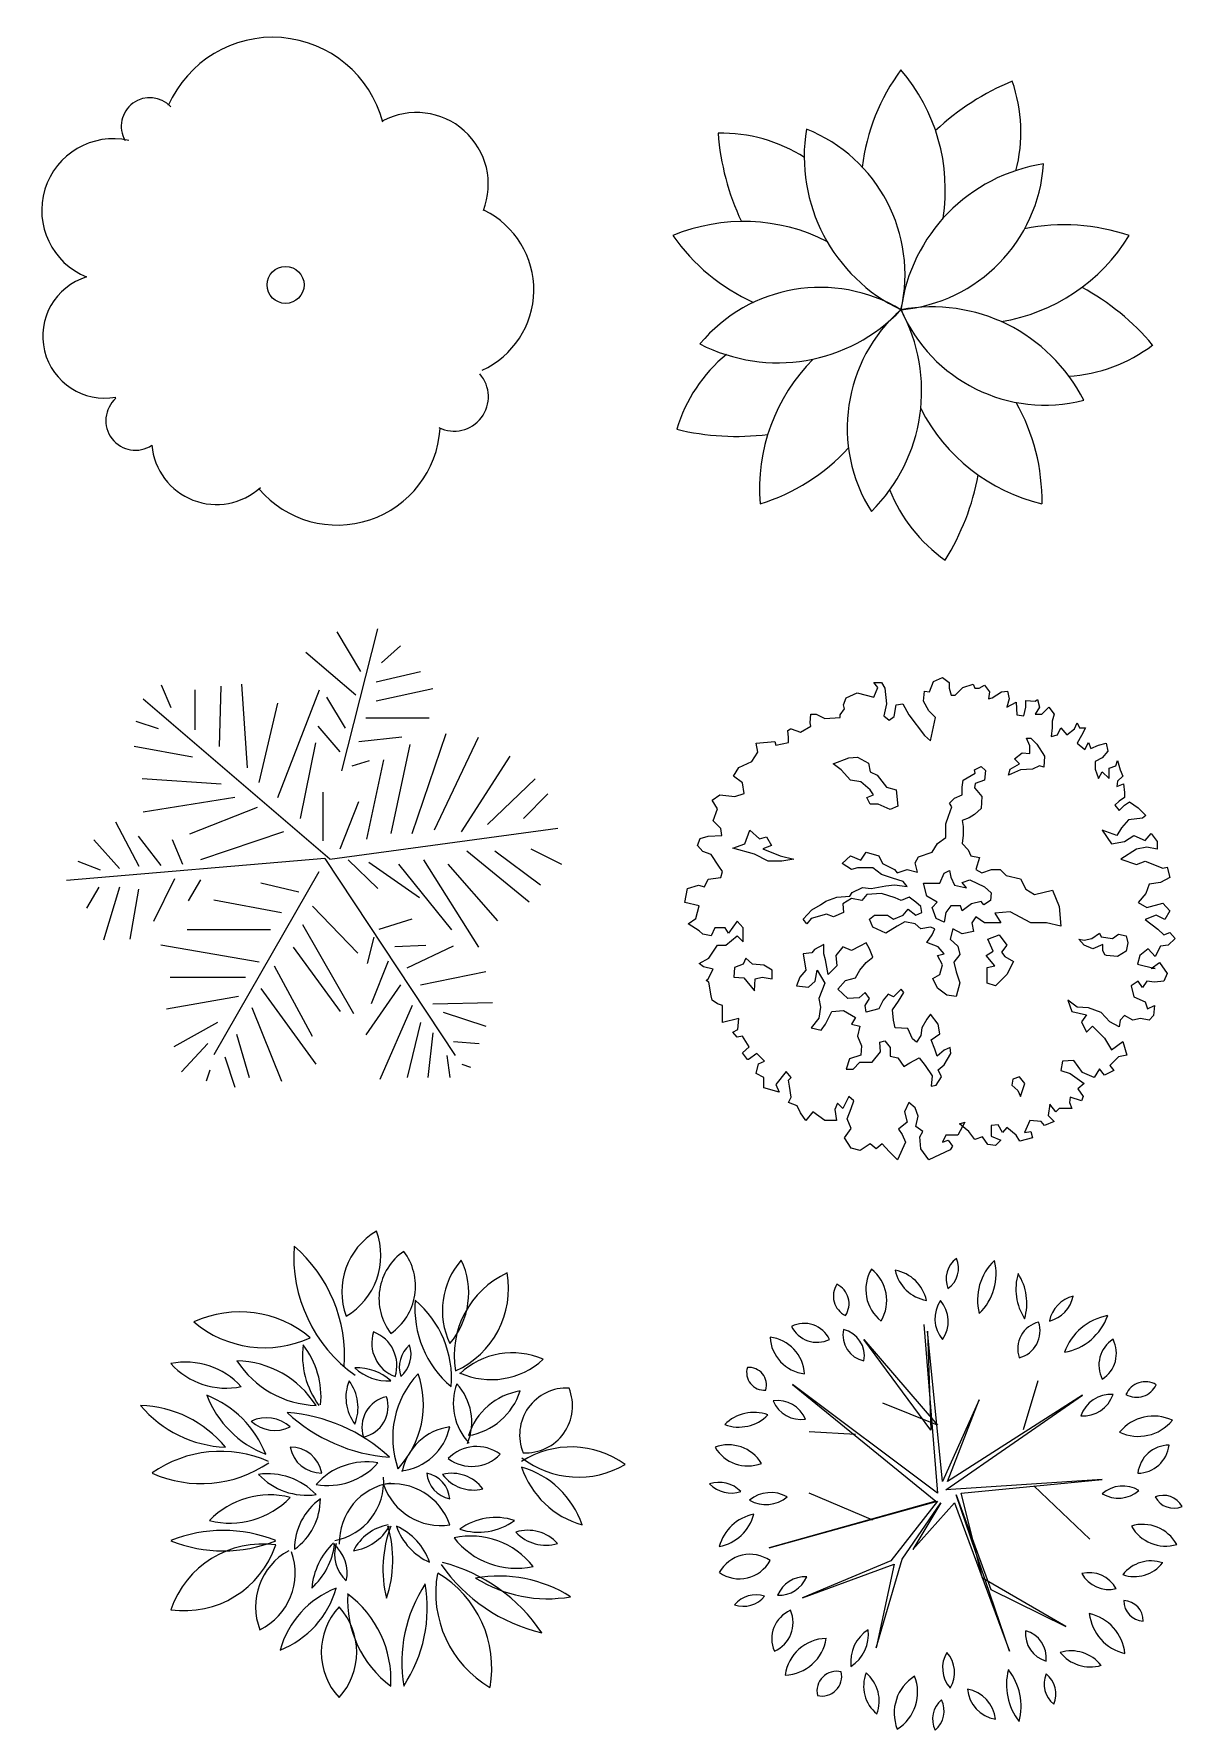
# Model space of a CAD drawing. Header units: millimetres. Extents: x -37049 to 129367, y 25385 to 90033.
# Drawn here: x 23583 to 26455, y 58018 to 62260 of the extents above; entities that cross this region are included whole.
import ezdxf

# ---------------------------------------------------------------- set-up
doc = ezdxf.new("R2010")
doc.units = ezdxf.units.MM
doc.header["$MEASUREMENT"] = 0
doc.layers.add('NCAY', color=3, linetype='Continuous', lineweight=13)
doc.styles.add('ATT', font='TXT')

# ---------------------------------------------------------------- blocks, each defined once
blk = doc.blocks.new('12PPLT13')
at = {"color": 0, "linetype": 'ByBlock'}
for p, q in [((0.0819, 0.4233), (0.0324, 0.5059)), ((0.0426, 0.2163), (0.1175, 0.5123)), ((0.0718, 0.3738), (-0.0324, 0.4627)), ((0.1251, 0.4411), (0.1645, 0.4767)), ((-0.3133, 0.3476), (-0.3336, 0.3946)), ((-0.2128, 0.2671), (-0.209, 0.3928)), ((-0.1544, 0.2226), (-0.1658, 0.3967)), ((0.1137, 0.4017), (0.2064, 0.4233)), ((0.0175, 0.0323), (-0.3715, 0.3655)), ((-0.2636, 0.3014), (-0.2636, 0.3852)), ((-0.1302, 0.1921), (-0.0908, 0.3573)), ((-0.0908, 0.1604), (-0.0044, 0.3852)), ((0.0502, 0.3052), (0.0108, 0.37)), ((0.1137, 0.3624), (0.2319, 0.3878)), ((-0.3397, 0.304), (-0.3867, 0.3193)), ((0.0921, 0.3268), (0.2242, 0.3268)), ((0.0387, 0.2556), (-0.007, 0.309)), ((0.0781, 0.2772), (0.1671, 0.2874)), ((0.1887, 0.0854), (0.2598, 0.2938)), ((0.2357, 0.093), (0.3271, 0.2861)), ((-0.269, 0.2445), (-0.3909, 0.2673)), ((-0.0438, 0.1172), (-0.0121, 0.2747)), ((0.1455, 0.0854), (0.1848, 0.2709)), ((0.0642, 0.2264), (0.0997, 0.2379)), ((0.0946, 0.074), (0.1302, 0.2391)), ((0.2916, 0.0892), (0.3932, 0.2467)), ((-0.209, 0.1883), (-0.3741, 0.1997)), ((0.3462, 0.1045), (0.4453, 0.1997)), ((-0.181, 0.1604), (-0.3716, 0.1299)), ((0.0032, 0.0702), (0.0032, 0.1718)), ((0.0387, 0.0536), (0.0781, 0.1527)), ((0.4211, 0.1172), (0.472, 0.168)), ((-0.38, 0.0169), (-0.4288, 0.1095)), ((-0.134, 0.14), (-0.275, 0.0841)), ((-0.4211, 0.013), (-0.4745, 0.0727)), ((-0.3346, 0.0191), (-0.3818, 0.0803)), ((-0.2891, 0.0211), (-0.3106, 0.0727)), ((-0.0794, 0.0892), (-0.2522, 0.0308)), ((0.0175, 0.0323), (0.4923, 0.0968)), ((0.303, 0.0498), (0.4326, -0.0569)), ((0.3614, 0.0498), (0.4567, -0.0213)), ((0.4364, 0.0536), (0.4999, 0.0219)), ((0.0071, 0.0339), (-0.5317, -0.0124)), ((-0.4605, 0.0092), (-0.5075, 0.027)), ((-0.0058, 0.0056), (-0.2242, -0.3757)), ((0.0071, 0.0339), (0.2789, -0.377)), ((0.0553, 0.0308), (0.1175, -0.0289)), ((0.0985, 0.0257), (0.2039, -0.048)), ((0.1607, 0.0219), (0.2712, -0.1153)), ((0.2128, 0.0308), (0.3271, -0.1509)), ((0.2636, 0.0219), (0.3665, -0.0963)), ((-0.4643, -0.0264), (-0.4898, -0.0696)), ((-0.4211, -0.0264), (-0.4542, -0.1369)), ((-0.3818, -0.0302), (-0.3996, -0.1344)), ((-0.3063, -0.0091), (-0.35, -0.0975)), ((-0.2523, -0.0111), (-0.2777, -0.0543)), ((-0.0476, -0.0366), (-0.1264, -0.0175)), ((-0.0832, -0.0797), (-0.2242, -0.0531)), ((-0.0186, -0.066), (0.0755, -0.1639)), ((-0.04, -0.1039), (0.0667, -0.2894)), ((0.1201, -0.1136), (0.1887, -0.092)), ((-0.1061, -0.1153), (-0.2801, -0.1153)), ((0.1088, -0.1306), (0.0948, -0.1852)), ((-0.1302, -0.1826), (-0.3348, -0.1471)), ((-0.0591, -0.1509), (0.0387, -0.2855)), ((0.1527, -0.1499), (0.2175, -0.1473)), ((0.1785, -0.1941), (0.275, -0.1483)), ((-0.0985, -0.1903), (-0.0197, -0.3364)), ((0.1391, -0.1801), (0.1035, -0.269)), ((0.2064, -0.2297), (0.3424, -0.2017)), ((-0.1582, -0.2144), (-0.3157, -0.2144)), ((-0.1264, -0.2373), (-0.0121, -0.3948)), ((0.1645, -0.2297), (0.0921, -0.3338)), ((-0.1734, -0.2538), (-0.3233, -0.2805)), ((-0.1455, -0.2767), (-0.0832, -0.4304)), ((0.1887, -0.2728), (0.1213, -0.4266)), ((0.2319, -0.269), (0.3564, -0.2665)), ((-0.2166, -0.3084), (-0.3081, -0.3592)), ((0.2064, -0.3084), (0.1785, -0.4228)), ((0.2535, -0.2868), (0.3424, -0.316)), ((-0.2369, -0.3516), (-0.2916, -0.4113)), ((-0.1772, -0.3326), (-0.1505, -0.4228)), ((0.2319, -0.33), (0.2217, -0.4228)), ((0.275, -0.3478), (0.3284, -0.3516)), ((-0.2014, -0.3796), (-0.181, -0.4431)), ((0.2611, -0.377), (0.2674, -0.4228)), ((-0.2331, -0.4075), (-0.2407, -0.4304)), ((0.2928, -0.3948), (0.3106, -0.4012))]:
    blk.add_line(p, q, dxfattribs=at)
at = {"color": 0, "linetype": 'ByBlock', "style": 'ATT'}
for tag, p, flags in [('ITEM', (-1, -3.25), 3), ('ROOM_NUMBER', (-1, -4.5833), 1)]:
    blk.add_attdef(tag, p, '', height=1, dxfattribs=dict(at, flags=flags))
blk = doc.blocks.new('12PPLT11')
at = {"color": 0, "linetype": 'ByBlock'}
for p, q in [((-0.0441, 0.3483), (-0.016, -0.0035)), ((-0.0371, 0.3343), (-0.03, 0.1279)), ((-0.0054, 0.0211), (-0.0371, 0.3343)), ((-0.1696, 0.3167), (-0.016, 0.1384)), ((-0.03, 0.1279), (-0.1696, 0.3167)), ((-0.3185, 0.2229), (-0.0195, -0.0199)), ((-0.016, -0.0035), (-0.3185, 0.2229)), ((0.1635, 0.129), (0.194, 0.2311)), ((-0.016, 0.1384), (-0.1297, 0.1842)), ((0.0708, 0.1912), (-0.0054, 0.0211)), ((0.0016, 0.0036), (0.2866, 0.2006)), ((0.2866, 0.2006), (0.0052, 0.0211)), ((0.0052, 0.0211), (0.0708, 0.1912)), ((-0.1871, 0.1185), (-0.2832, 0.1243)), ((0.3276, 0.0247), (0.0016, 0.0036)), ((0.0333, -0.0035), (0.3276, 0.0247)), ((0.1847, 0.0118), (0.3019, -0.0996)), ((-0.3666, -0.1172), (-0.016, -0.0199)), ((-0.0195, -0.0199), (-0.3666, -0.1172)), ((-0.1507, -0.0598), (-0.2832, -0.0035)), ((-0.016, -0.0199), (-0.1133, -0.1442)), ((-0.0898, -0.1407), (-0.0089, -0.0234)), ((-0.0675, -0.1207), (0.0192, -0.0234)), ((-0.0089, -0.0234), (-0.0675, -0.1207)), ((0.0192, -0.0234), (0.1341, -0.333)), ((0.0227, -0.007), (0.0955, -0.204)), ((0.1341, -0.333), (0.0227, -0.007)), ((0.0779, -0.1806), (0.0333, -0.0035)), ((-0.1438, -0.326), (-0.0898, -0.1407)), ((-0.1133, -0.1442), (-0.2974, -0.2216)), ((-0.2974, -0.2216), (-0.1062, -0.1512)), ((-0.1062, -0.1512), (-0.1438, -0.326)), ((0.2514, -0.2814), (0.0779, -0.1806)), ((0.0955, -0.204), (0.2514, -0.2814))]:
    blk.add_line(p, q, dxfattribs=at)
for centre, radius, start, end in [((-0.0818, 0.4209), 0.0835, 149.4737, 231.7586), ((-0.2053, 0.3978), 0.0835, 329.4737, 51.7586), ((-0.0244, 0.4785), 0.0817, 192.306, 259.6849), ((-0.1188, 0.3807), 0.0817, 12.306, 79.6849), ((0.0543, 0.4431), 0.0524, 125.4093, 202.7101), ((-0.0244, 0.4656), 0.0524, 305.4093, 22.7101), ((0.1814, 0.3992), 0.1138, 133.8117, 194.3077), ((-0.0076, 0.4532), 0.1138, 313.8117, 14.3077), ((-0.1879, 0.4072), 0.0451, 146.8151, 244.0193), ((-0.2454, 0.3913), 0.0451, 326.8151, 64.0193), ((0.2618, 0.4218), 0.1143, 163.4642, 212.7906), ((0.056, 0.3924), 0.1143, 343.4642, 32.7906), ((0.045, 0.3605), 0.0664, 145.5248, 220.8327), ((-0.06, 0.3547), 0.0664, 325.5248, 40.8327), ((0.2832, 0.3419), 0.0672, 104.1004, 168.465), ((0.201, 0.4205), 0.0672, 284.1004, 348.465), ((0.3598, 0.2507), 0.1178, 100.3005, 160.4476), ((0.2278, 0.406), 0.1178, 280.3005, 340.4476), ((-0.2834, 0.3264), 0.0818, 183.3189, 263.1904), ((-0.3747, 0.2404), 0.0818, 3.3189, 83.1904), ((-0.2939, 0.2921), 0.0582, 25.4537, 116.6852), ((-0.2675, 0.3691), 0.0582, 205.4537, 296.6852), ((-0.1575, 0.3266), 0.0557, 168.8066, 257.6391), ((-0.2241, 0.283), 0.0557, 348.8066, 77.6391), ((0.2086, 0.2975), 0.0573, 103.8914, 198.9039), ((0.1406, 0.3345), 0.0573, 283.8914, 18.9039), ((0.3845, 0.2632), 0.064, 122.5817, 207.18), ((0.293, 0.2879), 0.064, 302.5817, 27.18), ((-0.3769, 0.2482), 0.0369, 163.4933, 274.4697), ((-0.4094, 0.2219), 0.0369, 343.4933, 94.4697), ((0.4176, 0.184), 0.0446, 59.9815, 155.6676), ((0.3993, 0.241), 0.0446, 239.9815, 335.6676), ((-0.3491, 0.1264), 0.0631, 22.5723, 98.3335), ((-0.3, 0.2131), 0.0631, 202.5723, 278.3335), ((0.3454, 0.1362), 0.0663, 86.0282, 161.3698), ((0.2872, 0.2236), 0.0663, 266.0282, 341.3698), ((-0.3989, 0.0802), 0.0847, 69.7201, 135.6489), ((-0.4301, 0.2189), 0.0847, 249.7201, 315.6489), ((0.4345, 0.0653), 0.0919, 64.7353, 140.5781), ((0.4027, 0.2068), 0.0919, 244.7353, 320.5781), ((-0.4516, 0.0173), 0.08, 30.9482, 110.5784), ((-0.4111, 0.1333), 0.08, 210.9482, 290.5784), ((0.4672, 0.0308), 0.0659, 90.2529, 173.5221), ((0.4014, 0.1041), 0.0659, 270.2529, 353.5221), ((-0.4709, -0.044), 0.063, 44.2576, 108.5927), ((-0.4458, 0.0597), 0.063, 224.2577, 288.5927), ((0.3704, -0.0534), 0.065, 58.8748, 131.2135), ((0.3611, 0.0511), 0.065, 238.8748, 311.2135), ((-0.3635, -0.0721), 0.0699, 60.5095, 129.292), ((-0.3733, 0.0428), 0.0699, 240.5095, 309.292), ((0.4546, -0.0526), 0.0446, 28.1981, 112.1918), ((0.4771, 0.0098), 0.0446, 208.1981, 292.1918), ((-0.4882, -0.0241), 0.0923, 280.8762, 345.4479), ((-0.3814, -0.138), 0.0923, 100.8762, 165.4479), ((0.4116, -0.1499), 0.0814, 29.1952, 106.7189), ((0.4593, -0.0323), 0.0814, 209.1952, 286.7189), ((-0.4068, -0.2036), 0.0728, 54.9745, 151.3792), ((-0.4289, -0.1091), 0.0728, 234.9745, 331.3792), ((0.3003, -0.2335), 0.0644, 28.8072, 103.9199), ((0.3413, -0.1399), 0.0644, 208.8072, 283.9199), ((0.4294, -0.2199), 0.0753, 71.3712, 141.7535), ((0.3943, -0.1019), 0.0753, 251.3712, 321.7535), ((-0.3462, -0.1536), 0.0625, 267.1724, 337.2365), ((-0.2917, -0.2402), 0.0625, 87.1724, 157.2365), ((-0.3945, -0.2737), 0.0584, 71.8192, 140.0818), ((-0.421, -0.1808), 0.0584, 251.8192, 320.0818), ((0.3708, -0.2694), 0.0422, 359.2557, 87.6287), ((0.4147, -0.2278), 0.0422, 179.2557, 267.6287), ((-0.2964, -0.3071), 0.065, 113.4753, 203.456), ((-0.3819, -0.2733), 0.065, 293.4753, 23.456), ((0.2786, -0.3485), 0.0968, 6.5487, 76.8911), ((0.3967, -0.2432), 0.0968, 186.5487, 256.8911), ((-0.3361, -0.2936), 0.0888, 271.6328, 352.0268), ((-0.2456, -0.3948), 0.0888, 91.6328, 172.0268), ((-0.117, -0.3551), 0.0799, 122.8873, 186.7253), ((-0.2398, -0.2973), 0.0799, 302.8873, 6.7253), ((0.2261, -0.2967), 0.0586, 173.65, 254.6514), ((0.1524, -0.3467), 0.0586, 353.65, 74.6514), ((0.0574, -0.3677), 0.0628, 148.7877, 221.5977), ((-0.0432, -0.3769), 0.0628, 328.7877, 41.5977), ((0.2624, -0.4126), 0.0806, 38.6962, 106.2415), ((0.3027, -0.2848), 0.0806, 218.6962, 286.2415), ((-0.2262, -0.4156), 0.041, 76.5419, 193.4774), ((-0.2566, -0.3852), 0.041, 256.5419, 13.4774), ((-0.094, -0.405), 0.0759, 159.117, 230.3606), ((-0.2133, -0.4364), 0.0759, 339.117, 50.3606), ((-0.0156, -0.4614), 0.0906, 122.117, 201.7275), ((-0.1479, -0.4182), 0.0906, 302.117, 21.7275), ((0.2511, -0.4027), 0.1233, 165.2071, 218.3217), ((0.0351, -0.4477), 0.1233, 345.2071, 38.3217), ((0.2599, -0.4013), 0.0536, 156.7754, 231.288), ((0.1771, -0.422), 0.0536, 336.7754, 51.288), ((0.0347, -0.4812), 0.0705, 5.3196, 80.419), ((0.1166, -0.4051), 0.0705, 185.3196, 260.419), ((0.0258, -0.4742), 0.0521, 129.7475, 206.0709), ((-0.0543, -0.4571), 0.0521, 309.7475, 26.0709)]:
    blk.add_arc(centre, radius, start, end, dxfattribs=at)
at = {"color": 0, "linetype": 'ByBlock', "style": 'ATT'}
for tag, p, flags in [('ITEM', (-0.9852, -3.2159), 3), ('ROOM_NUMBER', (-0.9852, -4.5493), 1)]:
    blk.add_attdef(tag, p, '', height=1, dxfattribs=dict(at, flags=flags))
blk = doc.blocks.new('12PPLT10')
at = {"color": 0, "linetype": 'ByBlock'}
for centre, radius, start, end in [((0.1467, 0.4386), 0.3045, 176.0096, 234.5768), ((-0.3562, 0.2294), 0.3045, 356.0096, 49.186), ((0.0885, 0.3647), 0.1461, 120.4086, 200.4312), ((-0.1223, 0.4397), 0.1461, 300.4086, 20.4312), ((0.1393, 0.3504), 0.1194, 124.6008, 217.4658), ((-0.0233, 0.376), 0.1194, 304.6008, 37.4658), ((0.3121, 0.3254), 0.1601, 138.8969, 205.4069), ((0.0468, 0.362), 0.1601, 318.8969, 25.4069), ((0.3654, 0.2319), 0.1887, 114.4303, 189.807), ((0.1014, 0.3716), 0.1887, 294.4303, 9.807), ((-0.2707, 0.094), 0.2286, 49.8506, 114.6719), ((0.3071, 0.3293), 0.2123, 175.2839, 229.9285), ((-0.0412, 0.1842), 0.2123, 355.2839, 49.9285), ((-0.2187, 0.4764), 0.2286, 229.8506, 294.6719), ((0.0358, 0.232), 0.1754, 172.8778, 216.4562), ((-0.2763, 0.1456), 0.1754, 354.4977, 38.0761), ((0.0793, 0.2576), 0.0744, 161.8817, 249.7301), ((-0.0172, 0.2109), 0.0744, 341.8817, 69.7301), ((0.124, 0.2073), 0.0617, 131.0823, 198.427), ((0.025, 0.2342), 0.0617, 311.0823, 18.427), ((-0.3825, 0.0623), 0.1556, 42.1437, 101.6667), ((-0.2986, 0.3192), 0.1556, 222.1437, 281.6667), ((-0.1054, 0.3309), 0.2032, 212.8184, 268.3343), ((-0.282, 0.0177), 0.2032, 32.8184, 88.3343), ((0.2541, 0.3406), 0.1592, 245.4893, 312.7752), ((0.2979, 0.0781), 0.1592, 66.1459, 133.4318), ((0.0435, 0.1444), 0.0925, 158.2119, 216.9673), ((-0.1163, 0.1231), 0.0925, 338.2119, 36.9673), ((-0.0246, 0.1043), 0.1016, 47.1077, 93.2701), ((0.0388, 0.2802), 0.1016, 227.1077, 273.2701), ((0.2427, 0.0604), 0.1942, 136.6356, 199.4278), ((-0.0816, 0.1292), 0.1942, 316.6356, 19.4278), ((-0.4178, -0.0528), 0.2164, 21.3015, 68.66), ((-0.1374, 0.2274), 0.2164, 201.3015, 248.66), ((0.0493, 0.0823), 0.065, 102.1635, 198.3798), ((-0.0261, 0.1253), 0.065, 282.1635, 18.3798), ((0.2928, 0.131), 0.118, 159.261, 223.9723), ((0.0953, 0.0932), 0.118, 337.7122, 42.4235), ((0.1842, 0.1996), 0.1366, 279.3324, 342.1699), ((0.3365, 0.023), 0.1366, 99.3324, 162.1699), ((0.4111, 0.0659), 0.098, 86.9965, 202.2058), ((0.3254, 0.1267), 0.098, 266.9965, 22.2058), ((-0.4859, -0.1137), 0.2417, 39.7488, 87.8702), ((-0.2911, 0.2823), 0.2417, 219.7488, 267.8702), ((0.0667, 0.3674), 0.3485, 226.9394, 265.8583), ((-0.1964, -0.2348), 0.3485, 46.9394, 85.8583), ((-0.2145, 0.0292), 0.0728, 47.3873, 115.7476), ((-0.1969, 0.1484), 0.0728, 227.3873, 295.7476), ((0.054, 0.1067), 0.1159, 276.3902, 348.0722), ((0.1823, -0.0322), 0.1159, 97.3883, 169.0703), ((-0.1643, -0.0253), 0.0661, 10.523, 90.8605), ((-0.1003, 0.0529), 0.0661, 190.523, 270.8605), ((0.2235, -0.0397), 0.0817, 53.2772, 136.2565), ((0.4208, -0.1509), 0.192, 54.1936, 122.622), ((-0.3103, -0.2167), 0.2486, 66.2552, 125.0335), ((-0.3506, 0.2133), 0.2486, 245.6693, 304.4476), ((-0.0064, -0.1306), 0.1405, 80.1717, 138.3136), ((-0.0873, 0.1012), 0.1405, 260.1717, 318.3136), ((0.2133, 0.0823), 0.0817, 233.2772, 316.2565), ((0.4356, 0.1702), 0.192, 232.0955, 300.5238), ((-0.2118, -0.153), 0.1382, 43.3367, 98.0592), ((-0.1307, 0.0787), 0.1382, 223.3367, 278.0592), ((-0.0954, -0.031), 0.1252, 280.5964, 4.0524), ((0.0624, -0.1579), 0.1252, 98.3256, 181.7816), ((0.1075, -0.0722), 0.0602, 4.751, 78.4779), ((0.1795, -0.0082), 0.0602, 184.751, 258.4779), ((0.1719, -0.0941), 0.0803, 36.6262, 104.0418), ((0.2169, 0.0317), 0.0803, 216.6262, 284.0418), ((0.4937, 0.0579), 0.186, 198.5093, 254.2466), ((0.2668, -0.1802), 0.186, 18.5093, 74.2466), ((-0.2082, -0.2313), 0.1726, 75.5726, 136.3385), ((-0.2901, 0.055), 0.1726, 255.5726, 316.3385), ((-0.2303, -0.0677), 0.128, 305.3547, 0.2444), ((-0.0282, -0.1716), 0.128, 125.3547, 180.2444), ((0.0483, -0.1615), 0.1258, 18.7265, 98.5819), ((0.1487, 0.0032), 0.1258, 198.7265, 278.5819), ((0.2626, -0.2302), 0.1245, 71.397, 126.5601), ((-0.3046, -0.4243), 0.2915, 67.9577, 112.0423), ((0.0586, -0.2228), 0.1036, 100.7404, 152.602), ((-0.0483, -0.0726), 0.1036, 278.3028, 330.1644), ((0.2775, -0.2134), 0.2494, 159.0434, 194.094), ((-0.2007, -0.1943), 0.2494, 341.3279, 16.3785), ((0.0048, -0.2409), 0.1277, 19.0975, 66.0922), ((0.1772, -0.0824), 0.1277, 199.0975, 246.0922), ((0.2281, -0.0121), 0.1245, 251.397, 306.5601), ((0.3299, -0.2167), 0.0842, 42.1798, 106.9561), ((0.3677, -0.0796), 0.0842, 222.1798, 286.9561), ((-0.3046, 0.116), 0.2915, 247.9577, 292.0423), ((-0.2234, -0.3623), 0.2011, 81.9405, 161.3964), ((-0.3858, -0.099), 0.2011, 261.9405, 341.3964), ((-0.1048, -0.2916), 0.1326, 118.5878, 201.4707), ((0.0296, -0.2671), 0.1505, 133.9894, 174.6599), ((-0.2217, -0.1419), 0.1505, 312.3809, 353.0513), ((-0.1216, -0.2208), 0.0752, 346.6712, 51.5788), ((0.0025, -0.1826), 0.0752, 162.6051, 227.5126), ((0.211, -0.3098), 0.1653, 37.9495, 102.0596), ((0.3067, -0.0465), 0.1653, 217.9495, 282.0596), ((-0.2874, -0.2214), 0.1326, 296.5049, 19.3878), ((0.4399, -0.0014), 0.354, 214.8518, 256.8329), ((0.0649, -0.5427), 0.354, 33.7346, 75.7157), ((0.3639, -0.4076), 0.2965, 146.5506, 189.6063), ((-0.1759, -0.2936), 0.2965, 326.5506, 9.6063), ((0.3676, -0.2622), 0.2295, 169.9797, 239.5558), ((0.0256, -0.4192), 0.2295, 349.7437, 59.3198), ((0.2694, -0.5097), 0.2817, 57.8807, 99.8189), ((0.3712, 0.0065), 0.2817, 237.8807, 279.8189), ((0.0012, -0.4345), 0.1946, 111.2499, 164.3738), ((-0.2568, -0.2007), 0.1946, 291.2499, 344.3738), ((0.1772, -0.2779), 0.2229, 176.7146, 233.4855), ((-0.178, -0.4443), 0.2229, 356.7146, 53.4855), ((0.039, -0.3866), 0.1393, 137.2817, 222.7183), ((-0.1657, -0.3866), 0.1393, 317.2817, 42.7184)]:
    blk.add_arc(centre, radius, start, end, dxfattribs=at)
at = {"color": 0, "linetype": 'ByBlock', "style": 'ATT'}
for tag, p, flags in [('ITEM', (-0.9111, -2.5457), 3), ('ROOM_NUMBER', (-0.9111, -3.879), 1)]:
    blk.add_attdef(tag, p, '', height=1, dxfattribs=dict(at, flags=flags))
blk = doc.blocks.new('12PPLT08')
at = {"color": 0, "linetype": 'ByBlock'}
for points in [[(-0.0029, 0.4648), (0.006, 0.4861), (0.0241, 0.4949), (0.0386, 0.4845), (0.0386, 0.4721), (0.0423, 0.4576), (0.0511, 0.4576), (0.0671, 0.4737), (0.0884, 0.4809), (0.092, 0.4721), (0.1008, 0.4721), (0.1117, 0.4788), (0.1226, 0.4648), (0.1205, 0.4503), (0.1278, 0.4524), (0.1475, 0.4648), (0.1599, 0.4664), (0.1636, 0.4503), (0.1584, 0.4327), (0.1781, 0.4431), (0.1797, 0.4166), (0.1942, 0.4145), (0.1978, 0.4327), (0.1978, 0.4467), (0.2175, 0.4451), (0.2227, 0.4488), (0.2263, 0.4327), (0.2175, 0.4182), (0.2315, 0.4182), (0.246, 0.4327), (0.2569, 0.4182), (0.2533, 0.4036), (0.2533, 0.3896), (0.2512, 0.3715), (0.2642, 0.3751), (0.2709, 0.3896), (0.2839, 0.3751), (0.2999, 0.3876), (0.3051, 0.4), (0.3103, 0.3896), (0.3228, 0.3896), (0.3139, 0.3735), (0.3051, 0.3575), (0.3212, 0.3445), (0.3285, 0.359), (0.3336, 0.3466), (0.3497, 0.3538), (0.3658, 0.3575), (0.3694, 0.3414), (0.357, 0.3269), (0.3425, 0.3196), (0.3425, 0.3035), (0.3497, 0.2838), (0.357, 0.2983), (0.3715, 0.2838), (0.3715, 0.3056), (0.3855, 0.3108), (0.3891, 0.3217), (0.3948, 0.302), (0.4, 0.289), (0.3891, 0.2786), (0.3876, 0.2677), (0.4016, 0.2729), (0.4036, 0.2553), (0.4036, 0.2444), (0.3927, 0.2371), (0.3839, 0.2283), (0.3927, 0.2174), (0.4036, 0.2283), (0.4145, 0.2356), (0.4322, 0.2231), (0.4482, 0.207), (0.441, 0.2013), (0.4124, 0.1977), (0.3979, 0.1816), (0.3876, 0.1656), (0.357, 0.1764), (0.3767, 0.1479), (0.4036, 0.1531), (0.4233, 0.1656), (0.4467, 0.1552), (0.4591, 0.1692), (0.4716, 0.1531), (0.4716, 0.137), (0.4503, 0.1407), (0.4285, 0.137), (0.3964, 0.1158), (0.4285, 0.1049), (0.4467, 0.1121), (0.484, 0.0976), (0.4928, 0.0997), (0.4985, 0.0779), (0.4788, 0.0675), (0.4555, 0.0639), (0.4482, 0.0442), (0.4322, 0.026), (0.4503, 0.0151), (0.484, 0.0245), (0.4985, 0.0084), (0.4876, -0.0098), (0.47, -0.0009), (0.4467, -0.0098)], [(0.4467, -0.0098), (0.4731, -0.0295), (0.4861, -0.0419), (0.4985, -0.0367), (0.5094, -0.0492), (0.4949, -0.0632), (0.4788, -0.0653), (0.4679, -0.0865), (0.4534, -0.0705), (0.4358, -0.085), (0.4306, -0.1026), (0.4679, -0.1119), (0.4591, -0.1119), (0.4767, -0.099), (0.4928, -0.1223), (0.4861, -0.1384), (0.4664, -0.1405), (0.4503, -0.1384), (0.441, -0.1514), (0.4322, -0.1384), (0.4176, -0.1477), (0.4233, -0.1706), (0.4467, -0.1815), (0.4519, -0.196), (0.4664, -0.1887), (0.4643, -0.21), (0.4555, -0.2193), (0.4373, -0.2157), (0.4213, -0.2193), (0.4036, -0.21), (0.3948, -0.2193), (0.3927, -0.2333), (0.373, -0.223), (0.3554, -0.2032), (0.3285, -0.1939), (0.3051, -0.1923), (0.2854, -0.1778), (0.2942, -0.2012), (0.3248, -0.2084), (0.3139, -0.223), (0.3248, -0.2442), (0.3373, -0.2318), (0.3622, -0.2567), (0.3767, -0.2816), (0.4, -0.2639), (0.4088, -0.2925), (0.3912, -0.2961), (0.373, -0.3142), (0.3819, -0.3246), (0.3622, -0.334), (0.3518, -0.321), (0.3409, -0.3391), (0.316, -0.3282), (0.2979, -0.3033), (0.2745, -0.3049), (0.2709, -0.3246), (0.2906, -0.3303), (0.3196, -0.3516), (0.3067, -0.3625), (0.3176, -0.3786), (0.3139, -0.3874), (0.2906, -0.3801), (0.289, -0.391), (0.2942, -0.4035), (0.2818, -0.4035), (0.2673, -0.4035), (0.2605, -0.4107), (0.2481, -0.3946), (0.2445, -0.418), (0.2569, -0.4304), (0.2372, -0.4392), (0.2299, -0.4304), (0.2066, -0.4284), (0.1957, -0.4538), (0.2087, -0.4517), (0.2118, -0.4647), (0.1854, -0.4714), (0.1781, -0.459), (0.1584, -0.4429), (0.1496, -0.4538), (0.1402, -0.4377), (0.1262, -0.4392), (0.1262, -0.461), (0.1459, -0.4698), (0.1351, -0.4807), (0.119, -0.4787), (0.1081, -0.4626), (0.092, -0.4678), (0.0796, -0.4517), (0.0599, -0.4356), (0.0708, -0.432), (0.0563, -0.459), (0.0314, -0.459), (0.0241, -0.4735), (0.0365, -0.4698), (0.0454, -0.4823), (0.0402, -0.4896), (-0.0044, -0.5108), (-0.0205, -0.4875), (-0.0226, -0.4626), (-0.0169, -0.4517), (-0.0314, -0.4413), (-0.0262, -0.4195), (-0.0329, -0.4019), (-0.0459, -0.391), (-0.0547, -0.4107), (-0.0495, -0.432), (-0.0671, -0.4465), (-0.0599, -0.4574), (-0.0526, -0.4735), (-0.0692, -0.5108), (-0.0868, -0.4932), (-0.1014, -0.4771), (-0.1138, -0.4875), (-0.1263, -0.4771), (-0.1475, -0.4911), (-0.1657, -0.4859), (-0.1802, -0.4647), (-0.1657, -0.445), (-0.1745, -0.4252), (-0.1657, -0.4035), (-0.1605, -0.3874), (-0.1708, -0.3786), (-0.1833, -0.4035), (-0.1942, -0.3926), (-0.1999, -0.4055), (-0.1962, -0.4284), (-0.2211, -0.4284), (-0.246, -0.4107), (-0.2605, -0.4284), (-0.2714, -0.4123), (-0.2782, -0.3983), (-0.2963, -0.391), (-0.2911, -0.3801), (-0.2942, -0.3568), (-0.2963, -0.3443), (-0.2911, -0.3391), (-0.3015, -0.3267), (-0.3233, -0.3537), (-0.316, -0.3697), (-0.3482, -0.3604), (-0.3482, -0.3391), (-0.3642, -0.3303), (-0.3591, -0.3106), (-0.3466, -0.3049), (-0.3627, -0.2888), (-0.3803, -0.3013), (-0.3824, -0.3013), (-0.3928, -0.2873), (-0.3788, -0.2748), (-0.3928, -0.253), (-0.4036, -0.2551), (-0.4125, -0.2442), (-0.4021, -0.239), (-0.4, -0.2157), (-0.4342, -0.2245), (-0.4342, -0.2069), (-0.4342, -0.1887), (-0.4446, -0.1851), (-0.4555, -0.1778), (-0.4576, -0.169), (-0.4627, -0.1405), (-0.4679, -0.1368), (-0.4643, -0.1332), (-0.4539, -0.1135), (-0.4736, -0.1083), (-0.4825, -0.1011), (-0.4627, -0.0902), (-0.4446, -0.0632), (-0.427, -0.0632), (-0.4036, -0.0435), (-0.3912, -0.0564), (-0.3912, -0.0274), (-0.4036, -0.0134), (-0.4218, -0.0383), (-0.4285, -0.0274), (-0.4503, -0.0274), (-0.4576, -0.0435), (-0.4752, -0.0404), (-0.4825, -0.0331), (-0.5058, -0.0186), (-0.4897, -0.0077), (-0.4825, 0.0188), (-0.513, 0.026), (-0.5073, 0.0546), (-0.484, 0.0618), (-0.4716, 0.0582), (-0.4643, 0.0743), (-0.4379, 0.0779), (-0.4342, 0.0903), (-0.4415, 0.1012), (-0.4576, 0.1261), (-0.4752, 0.1318), (-0.4861, 0.1443), (-0.4804, 0.1588), (-0.4643, 0.164), (-0.4358, 0.1656), (-0.4379, 0.1801), (-0.4539, 0.1962), (-0.4446, 0.2211), (-0.4555, 0.2392), (-0.4394, 0.2501), (-0.4088, 0.2465), (-0.3891, 0.2532), (-0.3928, 0.275), (-0.4109, 0.289), (-0.4, 0.3072), (-0.3731, 0.3196), (-0.3606, 0.3393), (-0.3642, 0.3575), (-0.3248, 0.3611), (-0.3233, 0.3538), (-0.2963, 0.359), (-0.2963, 0.3699), (-0.2979, 0.3839), (-0.2927, 0.3876), (-0.2911, 0.3876), (-0.2714, 0.3808), (-0.2497, 0.3933), (-0.2517, 0.4), (-0.2497, 0.4182), (-0.2388, 0.4182), (-0.2211, 0.4093), (-0.189, 0.4109), (-0.189, 0.4166), (-0.1802, 0.429), (-0.1817, 0.4379), (-0.1765, 0.4524), (-0.1532, 0.4628), (-0.119, 0.4539), (-0.1102, 0.4737), (-0.119, 0.4845), (-0.1029, 0.4845), (-0.0957, 0.4721), (-0.092, 0.4394), (-0.0977, 0.4145), (-0.0868, 0.4057), (-0.076, 0.413), (-0.0723, 0.4379), (-0.0583, 0.4394), (-0.0459, 0.4166), (-0.0132, 0.3735), (-0.0008, 0.3627), (0.0096, 0.4109), (-0.0044, 0.4254), (-0.0153, 0.4451), (-0.0132, 0.4664), (-0.0029, 0.4648)]]:
    blk.add_lwpolyline(points, dxfattribs=at)
for points in [[(0.1745, 0.3251), (0.1907, 0.3379), (0.2068, 0.3361), (0.2068, 0.3523), (0.1995, 0.3681), (0.2087, 0.3681), (0.2211, 0.3556), (0.2373, 0.3306), (0.2355, 0.3075), (0.2263, 0.3108), (0.212, 0.3038), (0.187, 0.302), (0.162, 0.2913), (0.1657, 0.3038), (0.1852, 0.3145)], [(-0.1709, 0.327), (-0.153, 0.3288), (-0.1298, 0.3163), (-0.1262, 0.2983), (-0.1118, 0.2913), (-0.092, 0.2663), (-0.0725, 0.2608), (-0.0689, 0.2267), (-0.085, 0.2197), (-0.11, 0.2304), (-0.1262, 0.2304), (-0.1335, 0.2447), (-0.1192, 0.2502), (-0.1262, 0.2608), (-0.146, 0.277), (-0.1673, 0.2806), (-0.1871, 0.302), (-0.2032, 0.3145)], [(-0.2657, -0.0092), (-0.2477, 0.0103), (-0.2297, 0.021), (-0.2191, 0.0283), (-0.1959, 0.0371), (-0.1688, 0.0389), (-0.1636, 0.0463), (-0.142, 0.0569), (-0.1243, 0.0551), (-0.0939, 0.0606), (-0.0759, 0.0624), (-0.0491, 0.0588), (-0.0579, 0.0694), (-0.0795, 0.0767), (-0.1027, 0.0838), (-0.1207, 0.0981), (-0.153, 0.0981), (-0.1655, 0.0944), (-0.185, 0.1069), (-0.1673, 0.1231), (-0.1457, 0.1142), (-0.135, 0.1304), (-0.1082, 0.1231), (-0.1009, 0.1069), (-0.0759, 0.0944), (-0.0704, 0.0874), (-0.0491, 0.0944), (-0.0275, 0.0892), (-0.0329, 0.1087), (-0.0256, 0.1212), (0.003, 0.1304), (0.0137, 0.1484), (0.0317, 0.1609), (0.0317, 0.1895), (0.0368, 0.2057), (0.0441, 0.2252), (0.0387, 0.2325), (0.0493, 0.2432), (0.0655, 0.2502), (0.0655, 0.2663), (0.0673, 0.2806), (0.0923, 0.295), (0.0908, 0.3023), (0.1051, 0.3093), (0.1139, 0.3005), (0.1121, 0.2806), (0.0923, 0.2736), (0.0908, 0.2645), (0.0959, 0.2593), (0.1066, 0.2468), (0.1051, 0.2215), (0.0908, 0.209), (0.0798, 0.202), (0.0655, 0.1965), (0.0673, 0.184), (0.0673, 0.166), (0.0655, 0.1484), (0.078, 0.1356), (0.0834, 0.1231), (0.1014, 0.1197), (0.0941, 0.0944), (0.1066, 0.0874), (0.1264, 0.0944), (0.1444, 0.0944), (0.1569, 0.0819), (0.1873, 0.0749), (0.198, 0.0533), (0.216, 0.0426), (0.2534, 0.0514), (0.2678, 0.0176), (0.2714, -0.0238), (0.241, -0.0165), (0.2087, -0.0165), (0.1657, 0.0066), (0.1337, 0.0033), (0.1462, -0.0165), (0.1121, -0.0165), (0.0941, -0.004), (0.0853, -0.0165), (0.0889, -0.0345), (0.0655, -0.0397), (0.046, -0.029), (0.0405, -0.0507), (0.0566, -0.065), (0.0603, -0.0827), (0.0478, -0.0988), (0.053, -0.1186), (0.0603, -0.1418), (0.053, -0.1704), (0.0332, -0.1671), (0.0137, -0.1528), (0.0045, -0.1329), (0.0189, -0.1241), (0.0243, -0.1043), (0.0137, -0.0845), (0.028, -0.0811), (0.0155, -0.0668), (-0.008, -0.0577), (0.003, -0.0415), (0.0082, -0.029), (-0.0006, -0.0254), (-0.0204, -0.029), (-0.0329, -0.0184), (-0.0543, -0.0147), (-0.0704, -0.0238), (-0.0939, -0.0382), (-0.1207, -0.0254), (-0.1277, -0.0092), (-0.117, -0.0004), (-0.0902, -0.0004), (-0.0777, -0.0092), (-0.0579, -0.0004), (-0.0473, 0.0121), (-0.0311, -0.0004), (-0.0186, 0.0051), (-0.0204, 0.0176), (-0.0311, 0.0265), (-0.0454, 0.0371), (-0.0616, 0.0301), (-0.0741, 0.0353), (-0.1027, 0.0444), (-0.1332, 0.0426), (-0.1438, 0.0301), (-0.1655, 0.0338), (-0.1831, 0.0228), (-0.1816, 0.0051), (-0.2029, -0.004), (-0.2173, 0.0015), (-0.2495, -0.0077), (-0.2584, -0.0184)], [(-0.3769, 0.1767), (-0.3571, 0.1587), (-0.3428, 0.1624), (-0.3321, 0.1444), (-0.3501, 0.1374), (-0.3141, 0.1231), (-0.2855, 0.1158), (-0.3105, 0.1121), (-0.3391, 0.1121), (-0.3678, 0.1264), (-0.4125, 0.1389), (-0.3876, 0.1481)], [(0.0189, 0.0658), (0.0277, 0.0871), (0.0387, 0.0926), (0.042, 0.0783), (0.0493, 0.0621), (0.0743, 0.0566), (0.0655, 0.0673), (0.0816, 0.0728), (0.1118, 0.0585), (0.1261, 0.046), (0.1246, 0.0298), (0.1103, 0.021), (0.1048, 0.028), (0.085, 0.0228), (0.0655, 0.0085), (0.0618, 0.0191), (0.042, 0.0191), (0.0313, 0.0048), (0.0277, -0.015), (0.0115, -0.0077), (0.0027, 0.0155), (0.0134, 0.0261), (-0.008, 0.0386), (-0.0153, 0.0658)], [(-0.2227, -0.0616), (-0.2425, -0.0723), (-0.248, -0.0793), (-0.2657, -0.0811), (-0.2605, -0.1153), (-0.273, -0.1296), (-0.28, -0.1476), (-0.255, -0.1509), (-0.2407, -0.1384), (-0.2371, -0.1153), (-0.2209, -0.1421), (-0.2337, -0.1744), (-0.23, -0.1924), (-0.2337, -0.2155), (-0.2495, -0.2354), (-0.2282, -0.2405), (-0.2194, -0.228), (-0.2066, -0.2012), (-0.1816, -0.1994), (-0.1566, -0.2137), (-0.1655, -0.228), (-0.1478, -0.2317), (-0.153, -0.253), (-0.1441, -0.2728), (-0.146, -0.2927), (-0.1691, -0.2997), (-0.1764, -0.3213), (-0.1621, -0.3213), (-0.1478, -0.307), (-0.1225, -0.307), (-0.1048, -0.2853), (-0.1064, -0.2655), (-0.0957, -0.2622), (-0.085, -0.2765), (-0.085, -0.2942), (-0.0689, -0.2978), (-0.0564, -0.3158), (-0.0439, -0.3085), (-0.0241, -0.2978), (-0.0116, -0.314), (0.0027, -0.3356), (0.0009, -0.357), (0.0115, -0.3551), (0.0225, -0.3372), (0.0152, -0.3228), (0.0277, -0.3122), (0.042, -0.289), (0.0402, -0.2765), (0.0277, -0.2817), (0.0134, -0.2942), (0.0082, -0.2799), (0.0009, -0.2603), (0.0189, -0.2479), (0.0152, -0.228), (-0.0009, -0.2067), (-0.008, -0.2174), (-0.0189, -0.2354), (-0.0204, -0.2512), (-0.0296, -0.2655), (-0.0384, -0.2585), (-0.0476, -0.2369), (-0.0744, -0.2354), (-0.0777, -0.2192), (-0.0795, -0.1976), (-0.0671, -0.1796), (-0.0564, -0.1619), (-0.0619, -0.1546), (-0.0777, -0.1707), (-0.0887, -0.1653), (-0.0994, -0.1781), (-0.1082, -0.1957), (-0.135, -0.203), (-0.1368, -0.1887), (-0.128, -0.1744), (-0.1368, -0.1619), (-0.1493, -0.1726), (-0.1728, -0.1744), (-0.1941, -0.1546), (-0.178, -0.1366), (-0.1566, -0.1314), (-0.1478, -0.1153), (-0.135, -0.0991), (-0.1207, -0.0885), (-0.128, -0.0705), (-0.135, -0.058), (-0.1478, -0.065), (-0.1655, -0.0741), (-0.1834, -0.0668), (-0.1978, -0.0848), (-0.1959, -0.1064), (-0.2139, -0.1241), (-0.2194, -0.0936), (-0.2227, -0.0811)], [(0.1191, -0.0507), (0.1422, -0.0418), (0.1584, -0.0635), (0.1477, -0.0778), (0.1547, -0.0866), (0.1727, -0.0973), (0.1584, -0.1241), (0.1352, -0.1476), (0.1173, -0.1421), (0.1173, -0.1098), (0.1334, -0.1064), (0.1154, -0.0848), (0.1298, -0.076)], [(0.3089, -0.0507), (0.3196, -0.0525), (0.3357, -0.0491), (0.3518, -0.0382), (0.3555, -0.0455), (0.3787, -0.0491), (0.3911, -0.04), (0.4073, -0.0436), (0.4109, -0.058), (0.4073, -0.076), (0.3893, -0.0866), (0.3662, -0.0848), (0.3625, -0.083), (0.3589, -0.0741), (0.3589, -0.0616), (0.3375, -0.0705), (0.3196, -0.0635)], [(-0.3714, -0.1028), (-0.3857, -0.0903), (-0.3912, -0.1028), (-0.4089, -0.1098), (-0.4107, -0.1296), (-0.3894, -0.1314), (-0.3678, -0.1582), (-0.3659, -0.1333), (-0.3516, -0.1296), (-0.3303, -0.1333), (-0.3303, -0.1153), (-0.3483, -0.1046)], [(0.1962, -0.3515), (0.1852, -0.3372), (0.1709, -0.3426), (0.1691, -0.3551), (0.1818, -0.3658), (0.187, -0.3786)]]:
    blk.add_lwpolyline(points, close=True, dxfattribs=at)
at = {"color": 0, "linetype": 'ByBlock', "style": 'ATT'}
for tag, p, flags in [('ITEM', (-1, -3.25), 3), ('ROOM_NUMBER', (-1, -4.5833), 1)]:
    blk.add_attdef(tag, p, '', height=1, dxfattribs=dict(at, flags=flags))
blk = doc.blocks.new('12PPLT03')
at = {"color": 0, "linetype": 'ByBlock'}
for centre, radius, start, end in [((0.3333, 0.25), 0.4167, 143.1301, 173.4932), ((-0.2917, 0.25), 0.3841, 351.1324, 40.6013), ((0.4278, -0.0033), 0.518, 112.2105, 133.3514), ((-0.0728, 0.3699), 0.3227, 345.5086, 19.2476), ((-0.3742, 0.0451), 0.3227, 57.5086, 91.2476), ((0.1354, 0.4058), 0.518, 184.2105, 205.3514), ((0.1524, 0.3197), 0.3542, 170.7761, 244.5159), ((-0.3182, 0.0732), 0.3265, 347.0447, 68.2473), ((-0.0287, 0.3253), 0.3265, 275.0447, 356.2473), ((0.3511, -0.0461), 0.3542, 98.7761, 172.5159), ((-0.3279, -0.2001), 0.3841, 63.1324, 112.6013), ((0.3408, -0.2398), 0.4167, 71.1301, 101.4931), ((-0.1348, 0.3943), 0.4167, 215.1301, 245.4932), ((0.1476, 0.3546), 0.3841, 279.1324, 328.6013), ((-0.168, -0.28), 0.3265, 59.0447, 140.2473), ((0.129, -0.4079), 0.518, 40.2105, 61.3514), ((-0.257, 0.2437), 0.3542, 242.7761, 316.5159), ((-0.3112, -0.1691), 0.3542, 314.7761, 28.5159), ((0.0646, -0.3482), 0.3542, 26.7761, 100.5159), ((0.3005, 0.1278), 0.3265, 203.0447, 284.2473), ((0.2144, -0.2463), 0.3265, 131.0447, 212.2473), ((-0.1585, -0.342), 0.3227, 129.5086, 163.2476), ((0.089, -0.3737), 0.3841, 135.1324, 184.6013), ((0.3293, 0.1835), 0.3227, 273.5086, 307.2476), ((0.3829, -0.0308), 0.3841, 207.1324, 256.6013), ((-0.1227, -0.3982), 0.4167, 359.1301, 29.4931), ((-0.3441, 0.2541), 0.518, 256.2105, 277.3514), ((-0.4166, -0.0063), 0.4167, 287.1301, 317.4932), ((-0.348, -0.2487), 0.518, 328.2105, 349.3514), ((0.2763, -0.2564), 0.3227, 201.5086, 235.2476)]:
    blk.add_arc(centre, radius, start, end, dxfattribs=at)
at = {"color": 0, "linetype": 'ByBlock', "style": 'ATT'}
for tag, p, flags in [('ITEM', (0, -2.25), 3), ('ROOM_NUMBER', (0, -3.5833), 1)]:
    blk.add_attdef(tag, p, '', height=1, dxfattribs=dict(at, flags=flags))
blk = doc.blocks.new('12PPLT02')
at = {"color": 0, "linetype": 'ByBlock'}
blk.add_circle((0, 0), 0.0386, dxfattribs=at)
for centre, radius, start, end in [((-0.0268, 0.2786), 0.2374, 14.7983, 156.4289), ((-0.2831, 0.3308), 0.0594, 42.5339, 209.9755), ((0.273, 0.2095), 0.1497, 338.6496, 117.9524), ((-0.3589, 0.1552), 0.1494, 77.6485, 248.1111), ((0.3332, -0.0102), 0.1843, 294.564, 63.6867), ((-0.377, -0.1069), 0.129, 106.9454, 280.4409), ((0.3513, -0.2331), 0.0716, 243.7352, 41.6978), ((-0.3128, -0.2827), 0.0618, 131.3383, 303.5811), ((0.1079, -0.2858), 0.2147, 220.6006, 356.2703), ((-0.1441, -0.3225), 0.1351, 184.9373, 312.6848)]:
    blk.add_arc(centre, radius, start, end, dxfattribs=at)
at = {"color": 0, "linetype": 'ByBlock', "style": 'ATT'}
for tag, p, flags in [('ITEM', (-0.5, -2.25), 3), ('ROOM_NUMBER', (-0.5, -3.5833), 1)]:
    blk.add_attdef(tag, p, '', height=1, dxfattribs=dict(at, flags=flags))

msp = doc.modelspace()

# ---------------------------------------------------------------- block references
at = {"layer": 'NCAY', "xscale": 1200, "yscale": 1200, "zscale": 1200, "rotation": 359.9999999999984}
for name, p in [('12PPLT02', (24212.5, 61632.2)), ('12PPLT03', (25752, 61570.1)), ('12PPLT13', (24302.5, 60157.6)), ('12PPLT08', (25826.5, 60057)), ('12PPLT10', (24422.3, 58677.1)), ('12PPLT11', (25862.4, 58615))]:
    msp.add_blockref(name, p, dxfattribs=at)

doc.saveas('drawing.dxf')
